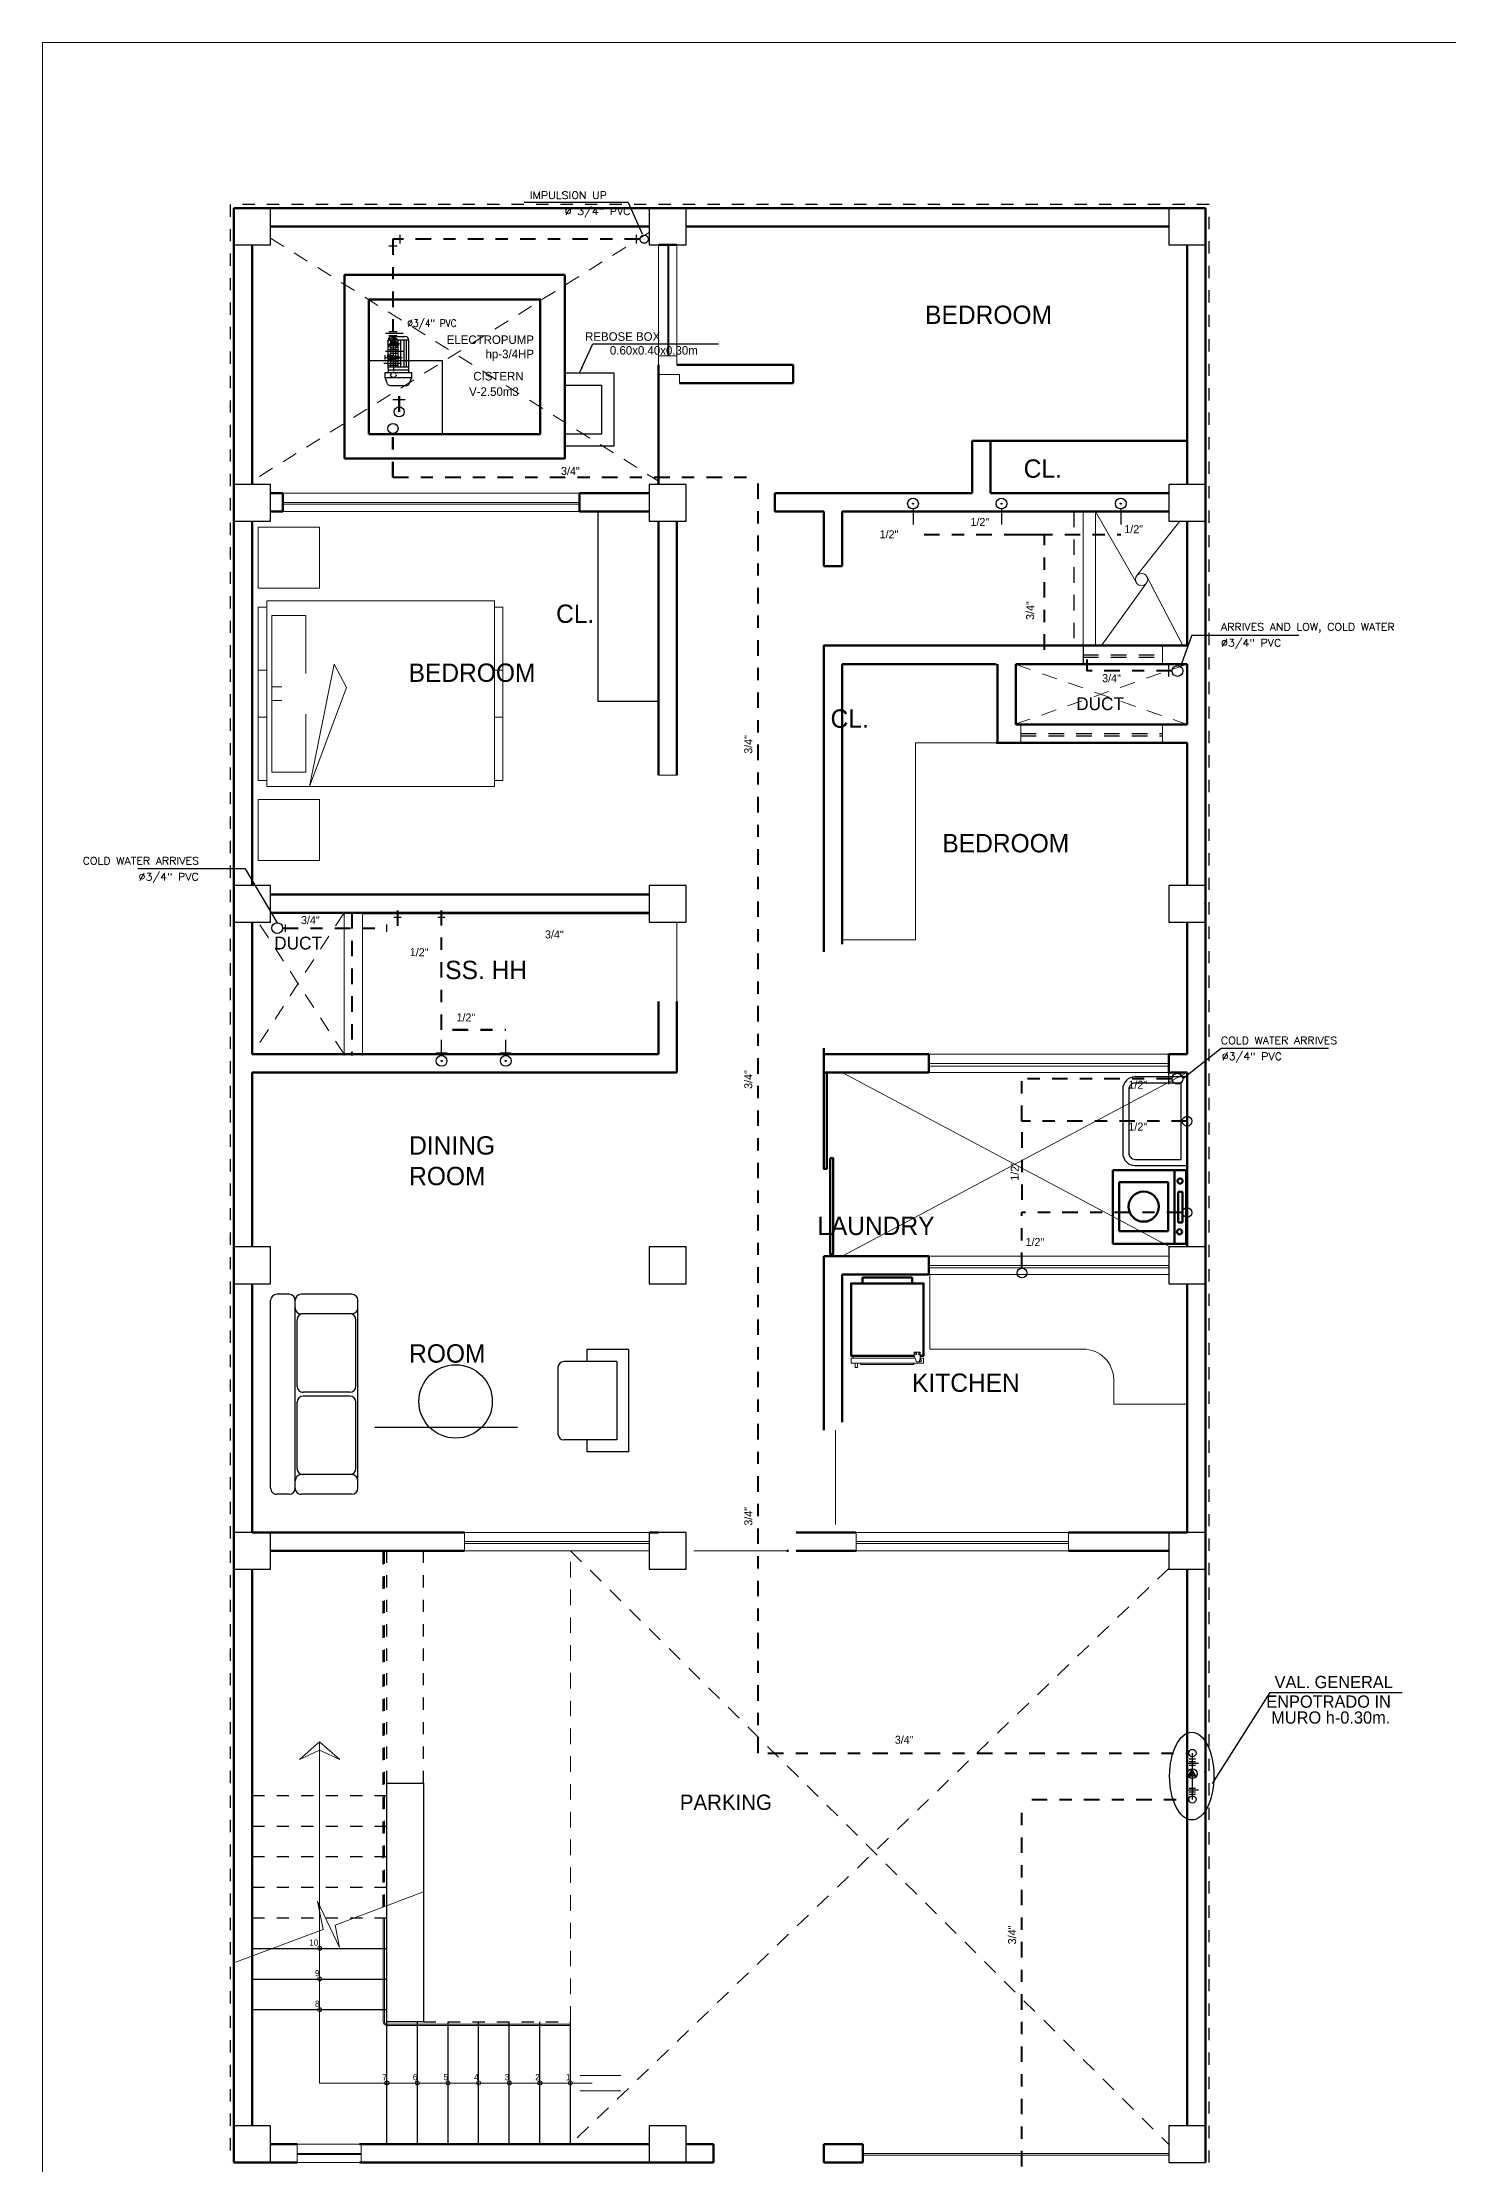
# Model space of a CAD drawing. Header units: millimetres. Extents: x -1414 to 2664, y 674 to 1517.
# Drawn here: x 1379.34 to 1390.83, y 714.86 to 732.21 of the extents above; entities that cross this region are included whole.
import ezdxf
from ezdxf.enums import TextEntityAlignment as Align

# ---------------------------------------------------------------- set-up
doc = ezdxf.new("R2010")
doc.units = ezdxf.units.MM
doc.header["$LTSCALE"] = 0.01
for name, pattern in [('DASHDOT', [25.4, 12.7, -6.35, 0, -6.35]), ('DASHDOTX2', [50.8, 25.4, -12.7, 0, -12.7]), ('DASHED', [19.05, 12.7, -6.35]), ('DASHED2', [9.525, 6.35, -3.175]), ('DIVIDE2', [15.875, 6.35, -3.175, 0, -3.175, 0, -3.175])]:
    doc.linetypes.add(name, pattern=pattern)
doc.layers.get('0').update_dxf_attribs({"linetype": 'CONTINUOUS'})
for name, color, linetype, lineweight in [('.01', 1, 'CONTINUOUS', 9), ('.05', 119, 'CONTINUOUS', 5), ('.1', 2, 'CONTINUOUS', 13), ('MURO', 5, 'CONTINUOUS', 50), ('TEXTO', 7, 'CONTINUOUS', 25)]:
    doc.layers.add(name, color=color, linetype=linetype, lineweight=lineweight)
for name, color, linetype in [('.2', 2, 'CONTINUOUS'), ('01', 1, 'CONTINUOUS'), ('04', 4, 'CONTINUOUS'), ('06', 6, 'CONTINUOUS'), ('2', 2, 'CONTINUOUS'), ('Achurado', 252, 'CONTINUOUS'), ('AFORMA-COL', 7, 'CONTINUOUS'), ('AGUAC', 120, 'DIVIDE2'), ('AGUAF', 4, 'DASHDOTX2'), ('E ZAPATAS', 7, 'CONTINUOUS'), ('G-LINEA FINA', 254, 'CONTINUOUS'), ('IE-ALU', 3, 'CONTINUOUS'), ('Layer3', 3, 'CONTINUOUS'), ('LINEA-3', 3, 'CONTINUOUS'), ('sanitarias textos desague', 102, 'CONTINUOUS'), ('sanitario', 1, 'CONTINUOUS'), ('sanitarios_1', 3, 'CONTINUOUS'), ('TEXTOS02', 2, 'CONTINUOUS'), ('VIGAS', 2, 'CONTINUOUS')]:
    doc.layers.add(name, color=color, linetype=linetype)
doc.layers.add('EQUIPAMIENTO', color=139, linetype='CONTINUOUS', lineweight=15, true_color=0x1d4e5d)
doc.styles.add('J-1', font='J-1')
doc.styles.add('LEROY 100', font='LEROY 100')
doc.styles.add('ROMANS', font='ROMANS')
doc.styles.add('TEXTO', font='TEXTO')
doc.styles.add('TEXTOS-COTAS', font='TEXTOS-COTAS')
doc.dimstyles.get("Standard").update_dxf_attribs({"dimscale": 0.05, "dimtxt": 1.8, "dimasz": 1, "dimexe": 1, "dimexo": 1, "dimgap": 0.9, "dimtad": 0, "dimtoh": 1, "dimzin": 4, "dimdsep": 46, "dimcen": 0.09, "dimclrd": 2, "dimclre": 1, "dimclrt": 3, "dimadec": 0, "dimazin": 0, "dimtfac": 1, "dimtdec": 4, "dimtofl": 0, "dimtmove": 0, "dimatfit": 3, "dimfxl": 0.05, "dimtolj": 1, "dimtzin": 0, "dimarcsym": 0})

msp = doc.modelspace()

# ---------------------------------------------------------------- hatches: boundary and pattern name
msp.add_hatch(color=2).paths.add_polyline_path([(1388.704, 718.037), (1388.739, 718.098), (1388.774, 718.037)], flags=0)
at = {"layer": 'Achurado', "lineweight": 60}
h = msp.add_hatch(dxfattribs=at)
h.set_pattern_fill('ANSI31', color=256, scale=0.0125, style=0)
h.set_pattern_definition([])
h.paths.add_polyline_path([(1383.61, 730.305), (1383.61, 728.805), (1381.81, 728.805), (1381.81, 730.305), (1383.185, 730.305), (1383.61, 730.305), (1383.41, 730.105), (1382.01, 730.105), (1382.01, 729.005), (1383.41, 729.005), (1383.41, 730.105)], flags=0)
at = {"layer": 'AGUAF'}
msp.add_hatch(color=256, dxfattribs=at).paths.add_polyline_path([(1382.171, 729.729), (1382.21, 729.792), (1382.249, 729.729)], flags=0)
h = msp.add_hatch(color=256, dxfattribs=at)
h.paths.add_polyline_path([(1382.165, 729.654), (1382.165, 729.631), (1382.165, 729.608), (1382.258, 729.627), (1382.258, 729.636)], flags=0)
h.paths.add_polyline_path([(1382.281, 729.631), (1382.258, 729.636), (1382.258, 729.627)], flags=0)
at = {"layer": 'LINEA-3', "linetype": 'DASHDOTX2'}
h = msp.add_hatch(color=256, dxfattribs=at)
edge = h.paths.add_edge_path(flags=0)
edge.add_arc((1384.259, 730.598), 0.0031, 270, 90)
edge.add_arc((1384.259, 730.598), 0.0031, 90, 270)

# ---------------------------------------------------------------- linework, layer by layer
at = {"layer": '.01', "color": 8, "linetype": 'DASHED'}
for p, q in [((1384.301, 730.653), (1381.056, 728.621)), ((1381.206, 730.606), (1384.376, 728.621)), ((1388.696, 727.126), (1387.296, 726.636)), ((1387.296, 727.122), (1388.696, 726.632)), ((1381.806, 725.092), (1381.056, 723.937)), ((1381.866, 725.092), (1381.866, 723.927)), ((1381.876, 725.092), (1381.876, 723.927)), ((1381.806, 723.937), (1381.105, 725.017)), ((1383.656, 719.88), (1388.546, 715.029)), ((1383.656, 716.03), (1383.656, 719.88)), ((1388.546, 719.736), (1383.656, 715.03))]:
    msp.add_line(p, q, dxfattribs=at)
at = {"layer": '.01', "color": 8, "lineweight": -2}
for p, q in [((1383.88, 728.371), (1383.88, 726.823)), ((1383.88, 726.823), (1384.376, 726.823))]:
    msp.add_line(p, q, dxfattribs=at)
at = {"layer": '.01', "color": 8}
for p, q in [((1388.496, 727.126), (1388.496, 727.276)), ((1387.336, 726.632), (1387.336, 726.482)), ((1388.496, 726.482), (1388.496, 726.632)), ((1386.476, 724.871), (1386.476, 726.482)), ((1386.476, 726.482), (1387.136, 726.482)), ((1381.956, 725.085), (1384.301, 725.085)), ((1384.526, 724.317), (1384.526, 725.017)), ((1385.876, 724.871), (1386.476, 724.871)), ((1385.876, 723.787), (1388.555, 722.362)), ((1388.696, 723.787), (1385.876, 722.287)), ((1382.791, 719.88), (1382.791, 720.03)), ((1385.991, 719.88), (1385.991, 720.03)), ((1387.726, 719.955), (1387.726, 720.03)), ((1387.726, 720.03), (1387.726, 719.88)), ((1385.426, 719.88), (1384.666, 719.88)), ((1381.606, 718.319), (1381.441, 718.174)), ((1381.606, 718.319), (1381.606, 715.53)), ((1381.606, 718.319), (1381.772, 718.174)), ((1381.441, 718.174), (1381.606, 718.251)), ((1381.772, 718.174), (1381.606, 718.251)), ((1381.734, 716.821), (1382.456, 717.092)), ((1380.906, 716.512), (1381.635, 716.785)), ((1382.126, 716.03), (1382.126, 716.88)), ((1382.136, 716.03), (1382.136, 716.88)), ((1382.156, 716.01), (1383.656, 716.01)), ((1382.156, 716), (1383.656, 716)), ((1383.833, 715.53), (1381.606, 715.53))]:
    msp.add_line(p, q, dxfattribs=at)
at = {"layer": '.01'}
msp.add_lwpolyline([(1379.341, 706.07), (1418.941, 706.07), (1418.941, 732.205), (1379.341, 732.205)], close=True, dxfattribs=at)
at = {"layer": '.01', "color": 8}
msp.add_lwpolyline([(1381.635, 716.785), (1381.589, 717.017), (1381.77, 716.639), (1381.734, 716.821)], dxfattribs=at)
for radius in [0.03, 0.02]:
    msp.add_arc((1382.156, 716.03), radius, 180, 270, dxfattribs=at)
at = {"layer": '.05', "color": 8}
for points in [[(1381.298, 726.827), (1381.217, 726.827), (1381.217, 727.522), (1381.495, 727.522), (1381.495, 727.048)], [(1381.525, 726.125), (1381.725, 727.125), (1381.825, 726.933), (1381.525, 726.125)], [(1381.298, 726.939), (1381.217, 726.939), (1381.217, 726.243), (1381.495, 726.243), (1381.495, 726.717)]]:
    msp.add_lwpolyline(points, dxfattribs=at)
at = {"layer": '.1', "color": 9, "linetype": 'DASHED2', "lineweight": -2}
for p, q in [((1388.876, 730.88), (1380.876, 730.88)), ((1380.876, 730.88), (1380.876, 714.88)), ((1388.876, 714.88), (1388.876, 730.88))]:
    msp.add_line(p, q, dxfattribs=at)
at = {"layer": '.1', "color": 8}
for p, q in [((1384.376, 730.55), (1384.376, 729.571)), ((1384.451, 730.55), (1384.451, 729.643)), ((1384.46, 730.55), (1384.46, 729.643)), ((1384.526, 730.55), (1384.526, 729.571)), ((1384.376, 729.643), (1384.526, 729.643)), ((1384.376, 729.493), (1384.548, 729.493)), ((1384.548, 729.493), (1384.548, 729.421)), ((1381.306, 728.521), (1383.73, 728.521)), ((1381.306, 728.446), (1383.73, 728.446)), ((1381.306, 728.433), (1383.73, 728.433)), ((1381.306, 728.371), (1383.73, 728.371)), ((1387.846, 727.276), (1387.846, 728.371)), ((1387.946, 727.276), (1387.946, 728.371)), ((1383.035, 727.641), (1381.175, 727.641)), ((1381.175, 727.641), (1381.175, 726.641)), ((1383.035, 726.641), (1383.035, 727.641)), ((1381.175, 726.125), (1381.175, 727.125)), ((1383.035, 727.125), (1383.035, 726.125)), ((1383.035, 726.125), (1381.175, 726.125)), ((1384.526, 726.217), (1384.376, 726.217)), ((1381.806, 725.092), (1381.806, 723.927)), ((1381.956, 725.092), (1381.956, 723.927)), ((1386.585, 723.937), (1388.546, 723.937)), ((1386.585, 723.862), (1388.546, 723.862)), ((1386.585, 723.841), (1388.546, 723.841)), ((1386.585, 723.787), (1388.546, 723.787)), ((1388.546, 722.287), (1386.585, 722.287)), ((1388.546, 722.212), (1386.585, 722.212)), ((1388.546, 722.192), (1386.585, 722.192)), ((1388.546, 722.137), (1386.585, 722.137)), ((1386.592, 721.528), (1386.592, 722.128)), ((1387.846, 721.528), (1386.592, 721.528)), ((1388.096, 721.078), (1388.096, 721.278)), ((1388.096, 721.078), (1388.696, 721.078)), ((1385.823, 720.866), (1385.823, 720.094)), ((1382.791, 720.03), (1384.301, 720.03)), ((1385.991, 720.03), (1387.726, 720.03)), ((1382.791, 719.955), (1384.301, 719.955)), ((1382.791, 719.938), (1384.301, 719.938)), ((1382.791, 719.88), (1384.301, 719.88)), ((1385.991, 719.955), (1387.726, 719.955)), ((1385.991, 719.938), (1387.726, 719.938)), ((1385.991, 719.88), (1387.726, 719.88)), ((1383.735, 715.593), (1384.067, 715.593)), ((1383.735, 715.467), (1384.067, 715.467)), ((1381.422, 715.03), (1381.422, 714.88)), ((1381.422, 715.03), (1381.947, 715.03)), ((1381.947, 715.03), (1381.947, 714.88)), ((1381.422, 714.955), (1381.947, 714.955)), ((1381.422, 714.955), (1381.947, 714.955)), ((1381.422, 714.947), (1381.947, 714.947)), ((1381.422, 714.88), (1381.947, 714.88)), ((1386.046, 714.955), (1388.546, 714.955)), ((1386.046, 714.942), (1388.546, 714.942))]:
    msp.add_line(p, q, dxfattribs=at)
at = {"layer": '.1', "color": 1}
msp.add_line((1385.966, 721.453), (1385.966, 721.473), dxfattribs=at)
at = {"layer": '.1', "color": 0}
for p, q in [((1386.03, 721.403), (1386.03, 721.413)), ((1386.03, 721.403), (1386.462, 721.403)), ((1386.462, 721.403), (1386.462, 721.413))]:
    msp.add_line(p, q, dxfattribs=at)
at = {"layer": '.1', "color": 8, "linetype": 'DASHED2', "lineweight": -2}
msp.add_line((1385.726, 714.88), (1386.046, 714.88), dxfattribs=at)
at = {"layer": '.1', "color": 8}
for points in [[(1381.605, 728.245), (1381.105, 728.245), (1381.105, 727.745), (1381.605, 727.745)], [(1381.105, 727.591), (1381.175, 727.591), (1381.175, 726.691), (1381.105, 726.691)], [(1383.105, 727.591), (1383.035, 727.591), (1383.035, 726.691), (1383.105, 726.691)], [(1381.105, 726.175), (1381.175, 726.175), (1381.175, 727.075), (1381.105, 727.075)], [(1383.105, 726.175), (1383.035, 726.175), (1383.035, 727.075), (1383.105, 727.075)], [(1381.605, 725.52), (1381.105, 725.52), (1381.105, 726.02), (1381.605, 726.02)]]:
    msp.add_lwpolyline(points, close=True, dxfattribs=at)
at = {"layer": '.1', "color": 0}
for points in [[(1386.515, 721.453), (1386.542, 721.453), (1386.542, 721.413), (1385.95, 721.413), (1385.95, 721.453), (1386.474, 721.453)], [(1385.983, 721.413), (1385.983, 721.378)], [(1385.983, 721.378), (1386.002, 721.378), (1386.002, 721.413)]]:
    msp.add_lwpolyline(points, dxfattribs=at)
msp.add_lwpolyline([(1386.515, 721.424), (1386.485, 721.424), (1386.465, 721.473), (1386.465, 721.502), (1386.515, 721.502), (1386.515, 721.444, -1)], format="xyb", close=True, dxfattribs=at)
at = {"layer": '.1', "color": 1}
for centre in [(1386.478, 721.489), (1386.505, 721.489), (1386.515, 721.434)]:
    msp.add_circle(centre, 0.00723, dxfattribs=at)
at = {"layer": '.1', "color": 8}
for centre in [(1381.606, 716.63), (1381.606, 716.38), (1381.606, 716.13), (1382.156, 715.53), (1382.406, 715.53), (1382.656, 715.53), (1382.906, 715.53), (1383.156, 715.53), (1383.406, 715.53), (1383.656, 715.53)]:
    msp.add_circle(centre, 0.0166, dxfattribs=at)
msp.add_arc((1387.846, 721.278), 0.25, 0, 90, dxfattribs=at)
at = {"layer": '.2', "color": 8, "linetype": 'DASHED2'}
for p, q in [((1382.126, 716.968), (1382.126, 719.88)), ((1382.136, 716.972), (1382.136, 719.88)), ((1382.156, 717.98), (1382.156, 719.88)), ((1382.456, 717.98), (1382.456, 719.88)), ((1381.056, 717.88), (1382.156, 717.88)), ((1381.056, 717.63), (1382.156, 717.63)), ((1381.056, 717.38), (1382.156, 717.38)), ((1381.056, 717.13), (1382.156, 717.13)), ((1381.056, 716.88), (1382.156, 716.88)), ((1382.456, 716.03), (1383.656, 716.03))]:
    msp.add_line(p, q, dxfattribs=at)
at = {"layer": '.2', "color": 8}
for p, q in [((1381.056, 717.63), (1381.106, 717.63)), ((1381.056, 717.38), (1381.106, 717.38)), ((1381.056, 717.13), (1381.106, 717.13)), ((1381.056, 716.88), (1381.106, 716.88)), ((1381.056, 716.63), (1381.106, 716.63)), ((1381.056, 716.63), (1382.156, 716.63)), ((1381.056, 716.38), (1382.156, 716.38)), ((1381.056, 716.13), (1382.156, 716.13)), ((1382.156, 715.03), (1382.156, 716.03)), ((1382.406, 715.03), (1382.406, 716.03)), ((1382.656, 715.03), (1382.656, 716.03)), ((1382.906, 715.03), (1382.906, 716.03)), ((1383.156, 715.03), (1383.156, 716.03)), ((1383.406, 715.03), (1383.406, 716.03)), ((1383.656, 715.03), (1383.656, 716.03))]:
    msp.add_line(p, q, dxfattribs=at)
msp.add_lwpolyline([(1382.156, 716.03), (1382.156, 717.98), (1382.456, 717.98), (1382.456, 716.03)], close=True, dxfattribs=at)
msp.add_lwpolyline([(1382.156, 716.03), (1382.156, 717.98), (1382.456, 717.98), (1382.456, 716.03)], close=True, dxfattribs=at)
at = {"color": 2}
for p, q in [((1388.789, 718.14), (1388.689, 718.14)), ((1388.764, 718.178), (1388.714, 718.178)), ((1388.764, 718.155), (1388.714, 718.155)), ((1388.764, 718.125), (1388.714, 718.125)), ((1388.704, 718.037), (1388.739, 718.098)), ((1388.774, 718.037), (1388.704, 718.037)), ((1388.764, 717.938), (1388.714, 717.938)), ((1388.789, 717.923), (1388.689, 717.923)), ((1388.764, 717.908), (1388.714, 717.908)), ((1388.764, 717.887), (1388.714, 717.887))]:
    msp.add_line(p, q, dxfattribs=at)
at = {"color": 3}
msp.add_line((1388.739, 717.848), (1388.739, 718.227), dxfattribs=at)
at = {"color": 2}
for centre, radius in [((1388.739, 718.227), 0.03), ((1388.739, 718.058), 0.0404), ((1388.739, 717.848), 0.03)]:
    msp.add_circle(centre, radius, dxfattribs=at)
at = {"color": 2, "linetype": 'CONTINUOUS'}
msp.add_ellipse((1388.734, 718.038), major_axis=(0, 0.358), ratio=0.506079, dxfattribs=at)
at = {"layer": '01', "color": 1, "linetype": 'CONTINUOUS'}
for p, q in [((1384.129, 730.898), (1383.278, 730.898)), ((1384.129, 730.898), (1384.242, 730.641)), ((1388.734, 727.363), (1388.642, 727.105)), ((1388.734, 727.363), (1389.61, 727.363)), ((1380.997, 725.453), (1380.12, 725.453)), ((1380.997, 725.453), (1381.26, 725.012)), ((1388.973, 723.984), (1388.661, 723.737)), ((1389.85, 723.984), (1388.973, 723.984))]:
    msp.add_line(p, q, dxfattribs=at)
at = {"layer": '04', "color": 3, "linetype": 'DASHDOT'}
for p, q in [((1382.21, 729.645), (1382.21, 729.509)), ((1382.306, 729.286), (1382.205, 729.286))]:
    msp.add_line(p, q, dxfattribs=at)
msp.add_circle((1382.21, 729.488), 0.0215, dxfattribs=at)
at = {"layer": '04', "color": 3, "linetype": 'CONTINUOUS'}
for centre in [(1382.257, 729.186), (1382.206, 729.05)]:
    msp.add_circle(centre, 0.0413, dxfattribs=at)
at = {"layer": '06', "color": 8}
msp.add_line((1387.846, 727.276), (1387.846, 727.126), dxfattribs=at)
for points in [[(1380.906, 730.55), (1381.206, 730.55), (1381.206, 730.85), (1380.906, 730.85)], [(1384.301, 730.55), (1384.601, 730.55), (1384.601, 730.85), (1384.301, 730.85)], [(1388.546, 730.55), (1388.846, 730.55), (1388.846, 730.85), (1388.546, 730.85)], [(1380.906, 728.293), (1381.206, 728.293), (1381.206, 728.593), (1380.906, 728.593)], [(1384.301, 728.293), (1384.601, 728.293), (1384.601, 728.593), (1384.301, 728.593)], [(1388.546, 728.294), (1388.846, 728.294), (1388.846, 728.594), (1388.546, 728.594)], [(1380.906, 725.017), (1381.206, 725.017), (1381.206, 725.317), (1380.906, 725.317)], [(1384.301, 725.017), (1384.601, 725.017), (1384.601, 725.317), (1384.301, 725.317)], [(1388.546, 725.017), (1388.846, 725.017), (1388.846, 725.317), (1388.546, 725.317)], [(1380.906, 722.062), (1381.206, 722.062), (1381.206, 722.362), (1380.906, 722.362)], [(1384.301, 722.062), (1384.601, 722.062), (1384.601, 722.362), (1384.301, 722.362)], [(1388.546, 722.062), (1388.846, 722.062), (1388.846, 722.362), (1388.546, 722.362)], [(1380.906, 719.73), (1381.206, 719.73), (1381.206, 720.03), (1380.906, 720.03)], [(1384.301, 719.73), (1384.601, 719.73), (1384.601, 720.03), (1384.301, 720.03)], [(1388.546, 719.73), (1388.846, 719.73), (1388.846, 720.03), (1388.546, 720.03)], [(1380.906, 714.88), (1381.206, 714.88), (1381.206, 715.18), (1380.906, 715.18)], [(1384.301, 714.88), (1384.601, 714.88), (1384.601, 715.18), (1384.301, 715.18)], [(1388.546, 714.88), (1388.846, 714.88), (1388.846, 715.18), (1388.546, 715.18)]]:
    msp.add_lwpolyline(points, close=True, dxfattribs=at)
at = {"layer": 'AFORMA-COL', "color": 8}
msp.add_circle((1382.718, 721.1), 0.3, dxfattribs=at)
at = {"layer": 'AGUAC', "linetype": 'DASHDOTX2'}
for p, q in [((1382.29, 729.827), (1382.144, 729.827)), ((1382.21, 729.792), (1382.171, 729.729)), ((1382.171, 729.729), (1382.249, 729.729)), ((1382.173, 729.843), (1382.24, 729.843)), ((1382.173, 729.811), (1382.24, 729.811)), ((1382.21, 729.792), (1382.249, 729.729)), ((1382.131, 729.584), (1382.277, 729.584)), ((1382.142, 729.614), (1382.142, 729.649)), ((1382.142, 729.631), (1382.165, 729.631)), ((1382.29, 729.68), (1382.144, 729.68)), ((1382.165, 729.654), (1382.281, 729.631)), ((1382.165, 729.631), (1382.165, 729.654)), ((1382.165, 729.631), (1382.165, 729.608)), ((1382.165, 729.608), (1382.281, 729.631)), ((1382.173, 729.696), (1382.24, 729.696)), ((1382.173, 729.568), (1382.24, 729.568)), ((1382.247, 729.663), (1382.181, 729.663)), ((1382.247, 729.601), (1382.181, 729.601))]:
    msp.add_line(p, q, dxfattribs=at)
msp.add_circle((1382.21, 729.749), 0.0435, dxfattribs=at)
at = {"layer": 'AGUAC', "linetype": 'CONTINUOUS'}
for centre in [(1386.456, 728.437), (1387.179, 728.437), (1388.154, 728.437), (1388.617, 727.069), (1381.26, 724.968), (1382.603, 723.883), (1383.128, 723.883), (1388.617, 723.737)]:
    msp.add_circle(centre, 0.0441, dxfattribs=at)
at = {"layer": 'AGUAF'}
for p, q in [((1382.266, 730.562), (1382.266, 730.632)), ((1384.196, 730.562), (1384.196, 730.632)), ((1382.241, 730.541), (1382.171, 730.541))]:
    msp.add_line(p, q, dxfattribs=at)
at = {"layer": 'AGUAF', "linetype": 'DASHDOTX2'}
msp.add_line((1382.21, 729.645), (1382.21, 729.706), dxfattribs=at)
at = {"layer": 'AGUAF', "color": 4, "linetype": 'DASHDOT'}
for p, q in [((1386.456, 728.393), (1386.456, 728.184)), ((1387.179, 728.393), (1387.179, 728.184)), ((1388.154, 728.393), (1388.154, 728.184)), ((1382.603, 723.927), (1382.603, 724.136)), ((1383.128, 723.927), (1383.128, 724.136))]:
    msp.add_line(p, q, dxfattribs=at)
at = {"layer": 'AGUAF'}
msp.add_circle((1384.259, 730.598), 0.033, dxfattribs=at)
at = {"layer": 'E ZAPATAS', "lineweight": 60}
for points in [[(1381.81, 728.805), (1381.81, 730.305), (1383.61, 730.305), (1383.61, 728.805)], [(1382.01, 729.005), (1382.01, 730.105), (1383.41, 730.105), (1383.41, 729.005)], [(1382.01, 729.005), (1382.01, 730.105), (1383.41, 730.105), (1383.41, 729.005)]]:
    msp.add_lwpolyline(points, close=True, dxfattribs=at)
at = {"layer": 'EQUIPAMIENTO', "color": 8}
for p, q in [((1387.946, 728.371), (1388.282, 727.789)), ((1388.636, 728.294), (1388.286, 727.848)), ((1388.66, 727.276), (1388.367, 727.842)), ((1387.997, 727.276), (1388.362, 727.783))]:
    msp.add_line(p, q, dxfattribs=at)
msp.add_circle((1388.324, 727.816), 0.05, dxfattribs=at)
at = {"layer": 'G-LINEA FINA', "color": 8}
for p, q in [((1381.206, 720.392), (1381.206, 721.926)), ((1381.357, 721.976), (1381.256, 721.976)), ((1381.407, 720.392), (1381.407, 721.926)), ((1381.869, 721.976), (1381.457, 721.976)), ((1381.919, 720.392), (1381.919, 721.926)), ((1381.423, 721.225), (1381.423, 721.766)), ((1381.903, 721.225), (1381.903, 721.766)), ((1384.134, 721.523), (1383.791, 721.523)), ((1383.791, 721.523), (1383.791, 721.426)), ((1384.035, 721.426), (1384.035, 720.785)), ((1384.134, 720.689), (1384.134, 721.523)), ((1383.554, 721.376), (1383.554, 720.835)), ((1381.423, 720.552), (1381.423, 721.093)), ((1381.853, 721.175), (1381.473, 721.175)), ((1381.853, 721.143), (1381.473, 721.143)), ((1381.903, 720.552), (1381.903, 721.093)), ((1384.035, 720.785), (1383.604, 720.785)), ((1383.791, 720.785), (1383.791, 720.689)), ((1384.134, 720.689), (1383.791, 720.689)), ((1381.357, 720.342), (1381.256, 720.342)), ((1381.869, 720.342), (1381.457, 720.342))]:
    msp.add_line(p, q, dxfattribs=at)
at = {"layer": 'G-LINEA FINA', "color": 8, "lineweight": 30}
for p, q in [((1381.869, 721.816), (1381.457, 721.816)), ((1384.035, 721.426), (1383.604, 721.426)), ((1384.035, 720.785), (1383.604, 720.785)), ((1381.869, 720.502), (1381.457, 720.502))]:
    msp.add_line(p, q, dxfattribs=at)
at = {"layer": 'G-LINEA FINA', "color": 8}
for centre, start, end in [((1381.256, 721.926), 89.9997, 179.9997), ((1381.357, 721.926), 359.9997, 89.9997), ((1381.457, 721.926), 89.9997, 179.9997), ((1381.869, 721.926), 359.9997, 89.9997), ((1381.457, 721.866), 179.9997, 269.9997), ((1381.473, 721.766), 89.9997, 179.9997), ((1381.853, 721.766), 359.9997, 89.9997), ((1381.869, 721.866), 269.9997, 359.9997), ((1383.604, 721.376), 90, 180), ((1381.473, 721.225), 179.9997, 269.9997), ((1381.853, 721.225), 269.9997, 359.9997), ((1381.473, 721.093), 89.9997, 179.9997), ((1381.853, 721.093), 359.9997, 89.9997), ((1383.604, 720.835), 180, 270), ((1381.473, 720.552), 179.9997, 269.9997), ((1381.853, 720.552), 269.9997, 359.9997), ((1381.256, 720.392), 179.9997, 269.9997), ((1381.357, 720.392), 269.9997, 359.9997), ((1381.457, 720.452), 89.9997, 179.9997), ((1381.457, 720.392), 179.9997, 269.9997), ((1381.869, 720.452), 359.9997, 89.9997), ((1381.869, 720.392), 269.9997, 359.9997)]:
    msp.add_arc(centre, 0.05, start, end, dxfattribs=at)
at = {"layer": 'IE-ALU'}
for p, q in [((1382.214, 725.058), (1382.274, 725.058)), ((1382.573, 725.058), (1382.633, 725.058)), ((1381.325, 724.998), (1381.325, 724.938)), ((1382.154, 724.998), (1382.154, 724.938))]:
    msp.add_line(p, q, dxfattribs=at)
for centre in [(1388.696, 723.39), (1388.696, 722.644), (1387.346, 722.149)]:
    msp.add_circle(centre, 0.0397, dxfattribs=at)
at = {"layer": 'Layer3', "linetype": 'DASHDOT', "lineweight": 40}
for p, q in [((1384.226, 730.598), (1382.206, 730.597)), ((1382.206, 730.597), (1382.206, 729.803)), ((1382.206, 728.652), (1385.19, 728.652)), ((1385.19, 718.227), (1385.19, 728.652)), ((1386.546, 728.184), (1387.499, 728.184)), ((1387.269, 728.184), (1388.154, 728.184)), ((1387.53, 727.242), (1387.53, 728.184)), ((1387.876, 727.162), (1387.876, 727.069)), ((1388.573, 727.069), (1387.876, 727.069)), ((1382.244, 725.113), (1382.244, 724.962)), ((1382.603, 724.136), (1382.603, 725.112)), ((1381.304, 724.968), (1382.154, 724.968)), ((1388.573, 723.737), (1387.346, 723.737)), ((1387.346, 723.39), (1387.346, 723.737)), ((1388.696, 723.39), (1387.346, 723.39)), ((1387.346, 723.3), (1387.346, 722.644)), ((1387.346, 722.189), (1387.346, 722.644)), ((1388.657, 722.644), (1387.346, 722.644)), ((1385.27, 718.227), (1388.709, 718.227)), ((1387.346, 714.848), (1387.346, 717.768)), ((1387.426, 717.848), (1388.709, 717.848))]:
    msp.add_line(p, q, dxfattribs=at)
at = {"layer": 'Layer3', "linetype": 'DASHDOT', "lineweight": 50}
for p, q in [((1382.257, 729.187), (1382.257, 729.403)), ((1382.206, 728.652), (1382.206, 729.051)), ((1382.693, 724.136), (1383.128, 724.136))]:
    msp.add_line(p, q, dxfattribs=at)
at = {"layer": 'LINEA-3', "linetype": 'DASHDOTX2'}
for p, q in [((1386.501, 728.373), (1386.411, 728.373)), ((1387.224, 728.373), (1387.134, 728.373)), ((1388.199, 728.373), (1388.109, 728.373)), ((1388.547, 727.024), (1388.547, 727.114)), ((1382.648, 723.947), (1382.558, 723.947)), ((1383.173, 723.947), (1383.083, 723.947)), ((1388.547, 723.692), (1388.547, 723.782))]:
    msp.add_line(p, q, dxfattribs=at)
for centre in [(1386.456, 728.437), (1387.179, 728.437), (1388.154, 728.437), (1382.603, 723.883), (1383.128, 723.883)]:
    msp.add_circle(centre, 0.00414, dxfattribs=at)
at = {"layer": 'MURO', "color": 8}
for p, q in [((1388.846, 730.85), (1380.906, 730.85)), ((1380.906, 730.85), (1380.906, 714.88)), ((1384.126, 730.85), (1384.276, 730.85)), ((1388.846, 714.88), (1388.846, 730.85)), ((1384.301, 730.7), (1381.206, 730.7)), ((1388.546, 730.7), (1384.601, 730.7)), ((1381.056, 730.55), (1381.056, 728.593)), ((1384.526, 730.55), (1384.376, 730.55)), ((1388.696, 728.594), (1388.696, 730.55)), ((1384.376, 729.571), (1384.376, 729.493)), ((1384.526, 729.571), (1385.477, 729.571)), ((1385.477, 729.421), (1385.477, 729.571)), ((1384.376, 729.493), (1384.376, 728.593)), ((1384.548, 729.421), (1385.477, 729.421)), ((1386.94, 728.521), (1386.94, 728.951)), ((1387.09, 728.951), (1386.94, 728.951)), ((1387.09, 728.521), (1387.09, 728.951)), ((1387.09, 728.951), (1388.696, 728.951)), ((1381.206, 728.521), (1381.306, 728.521)), ((1381.306, 728.521), (1381.306, 728.371)), ((1383.73, 728.521), (1384.301, 728.521)), ((1383.73, 728.371), (1383.73, 728.521)), ((1385.326, 728.521), (1386.94, 728.521)), ((1385.326, 728.371), (1385.326, 728.521)), ((1387.09, 728.521), (1388.546, 728.521)), ((1381.206, 728.371), (1381.306, 728.371)), ((1383.73, 728.371), (1384.301, 728.371)), ((1384.301, 728.371), (1383.88, 728.371)), ((1385.326, 728.371), (1385.726, 728.371)), ((1385.726, 728.371), (1385.726, 727.926)), ((1385.876, 728.371), (1385.876, 727.926)), ((1385.876, 728.371), (1388.546, 728.371)), ((1381.056, 728.293), (1381.056, 725.317)), ((1384.376, 728.293), (1384.376, 726.217)), ((1384.376, 726.823), (1384.376, 728.293)), ((1384.526, 728.293), (1384.526, 726.217)), ((1388.696, 727.276), (1388.696, 728.294)), ((1385.726, 727.951), (1385.726, 727.926)), ((1385.876, 727.926), (1385.726, 727.926)), ((1385.726, 727.256), (1385.726, 724.773)), ((1385.876, 727.126), (1385.876, 726.482)), ((1385.876, 727.126), (1386.476, 727.126)), ((1386.476, 727.126), (1387.136, 727.126)), ((1387.146, 727.126), (1387.146, 726.482)), ((1387.296, 727.276), (1388.696, 727.276)), ((1387.296, 727.126), (1388.696, 727.126)), ((1387.296, 726.879), (1387.296, 727.126)), ((1387.296, 727.126), (1387.296, 726.632)), ((1388.696, 726.632), (1388.696, 727.126)), ((1387.296, 726.632), (1388.696, 726.632)), ((1385.876, 726.482), (1385.876, 726.056)), ((1385.876, 726.482), (1385.876, 724.871)), ((1387.136, 726.482), (1388.696, 726.482)), ((1388.696, 725.317), (1388.696, 726.482)), ((1385.876, 726.056), (1385.876, 724.837)), ((1384.301, 725.242), (1381.206, 725.242)), ((1384.301, 725.092), (1381.206, 725.092)), ((1381.056, 725.017), (1381.056, 724.437)), ((1381.056, 725.017), (1381.056, 723.937)), ((1388.696, 723.937), (1388.696, 725.017)), ((1381.056, 724.387), (1381.056, 723.937)), ((1384.376, 724.367), (1384.376, 723.937)), ((1384.376, 723.937), (1384.376, 724.367)), ((1384.526, 724.367), (1384.526, 723.787)), ((1384.526, 723.787), (1384.526, 724.367)), ((1381.056, 723.937), (1384.376, 723.937)), ((1384.376, 723.937), (1381.056, 723.937)), ((1385.726, 723.987), (1385.726, 723.787)), ((1385.726, 723.937), (1386.585, 723.937)), ((1386.585, 723.937), (1386.585, 723.787)), ((1388.546, 723.937), (1388.696, 723.937)), ((1388.546, 723.937), (1388.546, 723.787)), ((1381.056, 723.787), (1381.056, 722.362)), ((1381.056, 723.787), (1384.526, 723.787)), ((1385.726, 723.787), (1386.585, 723.787)), ((1388.546, 723.787), (1388.696, 723.787)), ((1388.696, 722.362), (1388.696, 723.787)), ((1388.689, 722.989), (1388.089, 722.989)), ((1388.089, 722.989), (1388.089, 722.389)), ((1388.593, 722.389), (1388.593, 722.989)), ((1388.689, 722.389), (1388.689, 722.989)), ((1388.14, 722.491), (1388.14, 722.893)), ((1388.14, 722.893), (1388.542, 722.893)), ((1388.542, 722.491), (1388.542, 722.893)), ((1388.622, 722.563), (1388.622, 722.814)), ((1388.622, 722.814), (1388.659, 722.814)), ((1388.659, 722.563), (1388.659, 722.814)), ((1388.14, 722.491), (1388.542, 722.491)), ((1388.622, 722.563), (1388.659, 722.563)), ((1385.726, 722.287), (1385.726, 722.137)), ((1385.726, 722.287), (1386.585, 722.287)), ((1386.585, 722.287), (1386.585, 722.137)), ((1388.089, 722.389), (1388.689, 722.389)), ((1385.726, 722.137), (1385.726, 720.866)), ((1385.726, 722.137), (1385.726, 720.866)), ((1385.876, 722.137), (1386.585, 722.137)), ((1385.876, 722.137), (1385.876, 720.93)), ((1386.043, 722.113), (1386.448, 722.113)), ((1386.043, 722.064), (1386.043, 722.113)), ((1386.448, 722.064), (1386.448, 722.113)), ((1381.056, 722.062), (1381.056, 720.03)), ((1388.696, 720.03), (1388.696, 722.062)), ((1381.056, 720.03), (1382.791, 720.03)), ((1384.301, 720.03), (1384.376, 720.03)), ((1385.991, 720.03), (1385.501, 720.03)), ((1385.726, 720.03), (1385.662, 720.03)), ((1388.696, 720.03), (1387.726, 720.03)), ((1381.206, 719.88), (1382.791, 719.88)), ((1385.437, 719.88), (1385.426, 719.88)), ((1385.991, 719.88), (1385.501, 719.88)), ((1385.726, 719.88), (1385.662, 719.88)), ((1388.546, 719.88), (1387.726, 719.88)), ((1381.056, 719.73), (1381.056, 715.18)), ((1388.696, 715.18), (1388.696, 719.73)), ((1381.206, 715.03), (1381.422, 715.03)), ((1381.932, 715.03), (1383.031, 715.03)), ((1383.031, 715.03), (1384.301, 715.03)), ((1384.601, 715.03), (1384.826, 715.03)), ((1384.826, 715.03), (1384.826, 714.88)), ((1385.726, 715.03), (1386.046, 715.03)), ((1385.726, 715.03), (1385.726, 714.88)), ((1386.046, 714.88), (1386.046, 715.03)), ((1380.906, 714.88), (1381.422, 714.88)), ((1381.932, 714.88), (1383.031, 714.88)), ((1383.031, 714.88), (1384.826, 714.88)), ((1385.726, 714.88), (1386.046, 714.88))]:
    msp.add_line(p, q, dxfattribs=at)
at = {"layer": 'MURO', "color": 8, "linetype": 'DASHED', "lineweight": -2}
for p, q in [((1387.769, 728.371), (1387.769, 727.276)), ((1387.846, 727.201), (1388.496, 727.201)), ((1387.846, 727.182), (1388.496, 727.182)), ((1387.336, 726.557), (1388.496, 726.557)), ((1387.336, 726.539), (1388.496, 726.539))]:
    msp.add_line(p, q, dxfattribs=at)
at = {"layer": 'MURO', "color": 8}
for points in [[(1387.296, 727.276), (1385.726, 727.276), (1385.726, 725.976)], [(1386.465, 721.473), (1385.95, 721.473), (1385.95, 722.064), (1386.542, 722.064), (1386.542, 721.473), (1386.515, 721.473)]]:
    msp.add_lwpolyline(points, dxfattribs=at)
for points in [[(1385.726, 723.787), (1385.751, 723.787), (1385.751, 723.001), (1385.726, 723.001)], [(1385.779, 723.088), (1385.803, 723.088), (1385.803, 722.302), (1385.779, 722.302)]]:
    msp.add_lwpolyline(points, close=True, dxfattribs=at)
for centre, radius in [((1388.341, 722.692), 0.123), ((1388.638, 722.901), 0.0209), ((1388.634, 722.486), 0.0209)]:
    msp.add_circle(centre, radius, dxfattribs=at)
for p in [(1388.846, 725.167), (1388.846, 718.074)]:
    msp.add_point(p, dxfattribs=at)
at = {"layer": 'sanitario'}
for p, q in [((1382.167, 729.542), (1382.167, 729.773)), ((1382.334, 729.773), (1382.167, 729.773)), ((1382.187, 729.773), (1382.187, 729.551)), ((1382.197, 729.803), (1382.304, 729.803)), ((1382.207, 729.773), (1382.207, 729.551)), ((1382.227, 729.773), (1382.227, 729.551)), ((1382.247, 729.773), (1382.247, 729.551)), ((1382.267, 729.773), (1382.267, 729.551)), ((1382.294, 729.773), (1382.294, 729.551)), ((1382.314, 729.773), (1382.314, 729.551)), ((1382.334, 729.773), (1382.334, 729.542)), ((1382.334, 729.551), (1382.167, 729.551)), ((1382.141, 729.466), (1382.141, 729.509)), ((1382.141, 729.509), (1382.36, 729.509)), ((1382.162, 729.415), (1382.141, 729.466)), ((1382.141, 729.466), (1382.36, 729.466)), ((1382.167, 729.542), (1382.167, 729.509)), ((1382.167, 729.53), (1382.334, 729.53)), ((1382.18, 729.403), (1382.321, 729.403)), ((1382.334, 729.542), (1382.334, 729.509)), ((1382.339, 729.415), (1382.36, 729.466)), ((1382.36, 729.466), (1382.36, 729.509))]:
    msp.add_line(p, q, dxfattribs=at)
for centre, radius, start, end in [((1382.197, 729.773), 0.03, 90, 180), ((1382.304, 729.773), 0.03, 0, 90), ((1382.18, 729.423), 0.02, 202.2565, 270), ((1382.321, 729.423), 0.02, 270, 337.7435)]:
    msp.add_arc(centre, radius, start, end, dxfattribs=at)
at = {"layer": 'sanitarios_1', "color": 8}
for points in [[(1388.27, 723.028), (1388.696, 723.028), (1388.696, 723.752), (1388.27, 723.752, 0.414214), (1388.17, 723.652), (1388.17, 723.128, 0.414214)], [(1388.27, 723.078), (1388.646, 723.078), (1388.646, 723.702), (1388.27, 723.702, 0.414214), (1388.22, 723.652), (1388.22, 723.128, 0.414214)]]:
    msp.add_lwpolyline(points, format="xyb", close=True, dxfattribs=at)
at = {"layer": 'TEXTO', "color": 2}
msp.add_lwpolyline([(1382.01, 729.605), (1382.609, 729.605), (1382.609, 729.005), (1382.01, 729.005)], close=True, dxfattribs=at)
at = {"layer": 'TEXTOS02', "color": 8}
msp.add_line((1383.223, 720.888), (1382.057, 720.888), dxfattribs=at)
at = {"layer": 'VIGAS'}
for points in [[(1383.61, 729.505), (1384.01, 729.505), (1384.01, 728.905), (1383.61, 728.905)], [(1383.61, 729.405), (1383.91, 729.405), (1383.91, 729.005), (1383.61, 729.005)]]:
    msp.add_lwpolyline(points, dxfattribs=at)

# ---------------------------------------------------------------- texts
at = {"color": 3, "style": 'LEROY 100'}
for s, p in [('VAL. GENERAL', (1389.411, 718.757)), ('ENPOTRADO IN', (1389.343, 718.597)), ('MURO h-0.30m.', (1389.383, 718.467))]:
    msp.add_text(s, height=0.1, rotation=0.0164, dxfattribs=at).set_placement(p)
at = {"layer": '2', "color": 8, "attachment_point": 1, "style": 'TEXTO'}
for s, insert, char_height, width in [('\\pxqc;BEDROOM', (1386.319, 730.055), 0.15, 1.50833), ('\\pxqc;CL.', (1387.087, 728.798), 0.15, 0.85833), ('\\pxqc;CL.', (1383.266, 727.612), 0.15, 0.85833), ('\\pxqc;BEDROOM', (1382.098, 727.13), 0.15, 1.50833), ('\\pi0.7148;DUCT', (1387.075, 726.854), 0.105, 0.9975), ('\\pxqc;CL.', (1385.509, 726.755), 0.15, 0.85833), ('\\pxqc;BEDROOM', (1386.46, 725.737), 0.15, 1.50833), ('\\pi0.7148;DUCT', (1380.521, 724.898), 0.105, 0.9975), ('\\pxqc;SS. HH', (1382.332, 724.701), 0.15, 1.27083), ('DINING ROOM', (1382.338, 723.267), 0.15, 1.24583), ('\\pxqc;LAUNDRY', (1385.39, 722.61), 0.15, 1.525), ('ROOM', (1382.338, 721.567), 0.15, 0.5), ('KITCHEN', (1386.448, 721.328), 0.15, 0.76667), ('\\pxqc;PARKING', (1384.326, 717.887), 0.125, 1.20139), ('10', (1381.522, 716.703), 0.05, 0.05), ('9', (1381.569, 716.453), 0.05, 0.02222), ('8', (1381.569, 716.203), 0.05, 0.02222), ('7', (1382.119, 715.603), 0.05, 0.02222), ('6', (1382.369, 715.603), 0.05, 0.02222), ('5', (1382.619, 715.603), 0.05, 0.02222), ('4', (1382.869, 715.603), 0.05, 0.02778), ('3', (1383.119, 715.603), 0.05, 0.02222), ('2', (1383.369, 715.603), 0.05, 0.02222), ('1', (1383.619, 715.603), 0.05, 0.01111)]:
    msp.add_mtext(s, dxfattribs=dict(at, insert=insert, char_height=char_height, width=width))
at = {"layer": 'sanitarias textos desague', "style": 'J-1'}
for s, rotation, p in [('3/4"', 359.2558, (1383.579, 728.671)), ('1/2"', 359.2558, (1386.183, 728.154)), ('1/2"', 359.2558, (1386.925, 728.255)), ('1/2"', 359.2558, (1388.182, 728.196)), ('3/4"', 89.2558, (1387.445, 727.486)), ('3/4"', 359.2558, (1388.001, 726.978)), ('3/4"', 89.2558, (1385.142, 726.392)), ('3/4"', 359.2558, (1381.454, 725.001)), ('3/4"', 359.2558, (1383.448, 724.884)), ('1/2"', 359.2558, (1382.343, 724.739)), ('1/2"', 359.2558, (1382.725, 724.206)), ('3/4"', 89.2558, (1385.142, 723.654)), ('1/2"', 359.2558, (1388.216, 723.656)), ('1/2"', 359.2558, (1388.216, 723.314)), ('1/2"', 89.2558, (1387.319, 722.903)), ('1/2"', 359.2558, (1387.375, 722.371)), ('3/4"', 89.2558, (1385.142, 720.084)), ('3/4"', 359.2558, (1386.307, 718.303)), ('3/4"', 89.2558, (1387.298, 716.663))]:
    msp.add_text(s, height=0.0654, rotation=rotation, dxfattribs=at).set_placement(p)
at = {"layer": 'TEXTO', "color": 2, "style": 'TEXTOS-COTAS'}
for s, p in [('REBOSE BOX', (1383.776, 729.767)), ('0.60x0.40x0.30m', (1383.979, 729.654))]:
    msp.add_text(s, height=0.07, dxfattribs=at).set_placement(p)
for s, p in [('V-2.50m3', (1383.031, 729.317)), ('CISTERN', (1383.068, 729.443))]:
    msp.add_text(s, height=0.07, dxfattribs=at).set_placement(p, align=Align.CENTER)
at = {"layer": 'TEXTO', "color": 2, "insert": (1383.358, 729.811), "char_height": 0.07, "width": 0.63778, "attachment_point": 3, "style": 'TEXTOS-COTAS'}
msp.add_mtext('ELECTROPUMP\\Php-3/4HP', dxfattribs=at)
at = {"layer": 'TEXTOS02', "color": 3, "linetype": 'CONTINUOUS', "style": 'ROMANS'}
for s, width, p in [('IMPULSION UP', 1.1, (1383.324, 730.926)), ('%%C 3/4" PVC ', 1.1, (1383.61, 730.796)), ('%%C3/4" PVC', 0.9, (1382.323, 729.881)), ('ARRIVES AND LOW, COLD WATER', 1.1, (1388.972, 727.399)), ('%%C3/4" PVC ', 1.1, (1388.973, 727.269)), ('COLD WATER ARRIVES', 1.1, (1379.67, 725.488)), ('%%C3/4" PVC ', 1.1, (1380.127, 725.358)), ('COLD WATER ARRIVES', 1.1, (1388.972, 724.02)), ('%%C3/4" PVC ', 1.1, (1388.979, 723.89))]:
    msp.add_text(s, height=0.06, dxfattribs=dict(at, width=width)).set_placement(p)

# ---------------------------------------------------------------- leaders
for points in [[(1383.73, 729.505), (1383.839, 729.741), (1384.867, 729.741)], [(1388.902, 717.979), (1389.374, 718.721), (1390.453, 718.721)]]:
    msp.add_leader(points, dimstyle='Standard')

doc.saveas('drawing.dxf')
